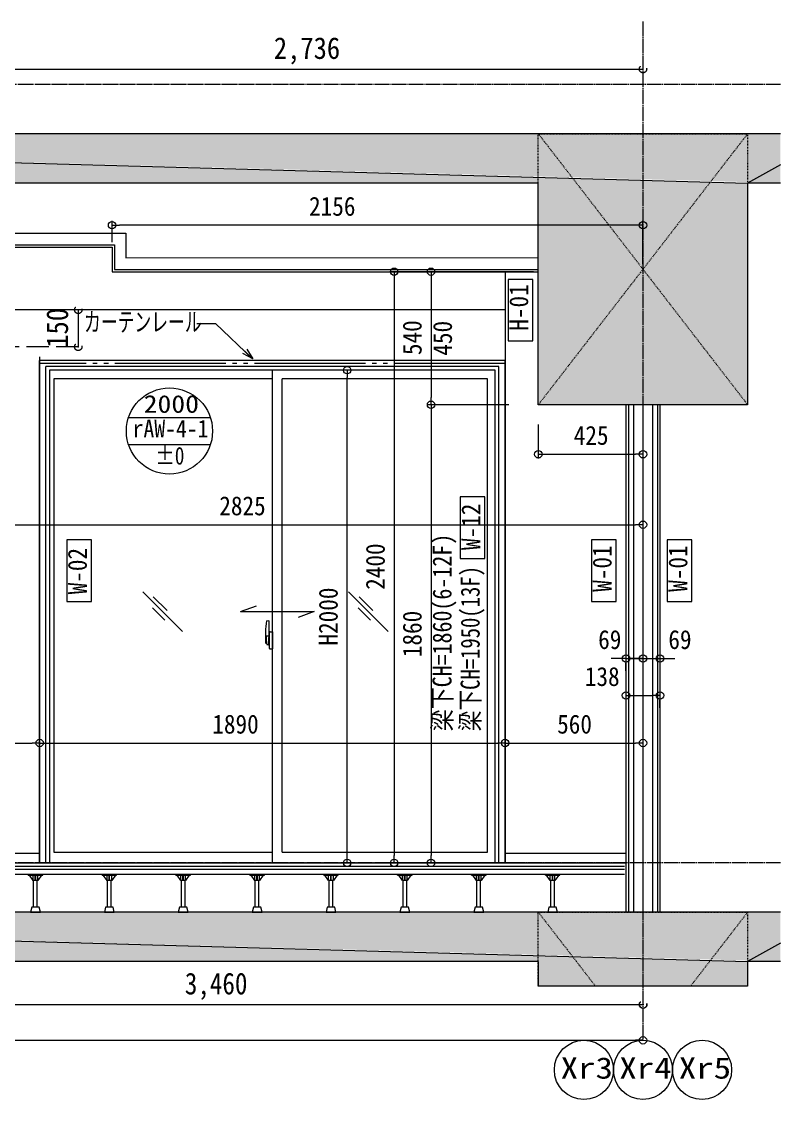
# Model space of a CAD drawing. Units: millimetres at full size, sheet at 1:30. Extents: x -17796 to 21385, y -23279 to 7734.
# Drawn here: x 6967 to 10048, y -17934 to -13558 of the extents above; entities that cross this region are included whole.
import ezdxf
from ezdxf.enums import TextEntityAlignment as Align

# ---------------------------------------------------------------- set-up
doc = ezdxf.new("R2010")
doc.units = ezdxf.units.MM
doc.header["$LTSCALE"] = 30
doc.header["$PDMODE"] = 32
doc.header["$PDSIZE"] = 30
for name, pattern in [('DASHED2', [3, 2, -1]), ('DASHED3', [4, 3, -1]), ('USER14', [18.9, 15, -0.9, 0.6, -0.9, 0.6, -0.9]), ('USER7', [0.2, 0.1, -0.1]), ('USER9', [2.3, 2, -0.1, 0.1, -0.1])]:
    doc.linetypes.add(name, pattern=pattern)
for name, color, linetype, lineweight in [('0-A_RC壁', 21, 'Continuous', 18), ('0-C_0_4P', 4, 'Continuous', 18), ('0-D_破線', 30, 'Continuous', 18), ('0-E_遮音材', 254, 'Continuous', 18), ('0-F_ｶｰﾃﾝﾚｰﾙ', 94, 'Continuous', 18), ('1-0_掃き出しﾏｰｸ', 253, 'USER7', 18), ('1-8_CH表記', 2, 'Continuous', 18), ('1-9_LAYER004', 6, 'Continuous', 18), ('1-B_仕上線(間仕切壁', 4, 'USER7', 18), ('1-F_衛生陶器・住設', 2, 'USER9', 18), ('2-2_', 7, 'Continuous', 18), ('2-A_', 6, 'Continuous', 18), ('3-B_仕上線（タイル・', 7, 'Continuous', 18), ('4-4_', 9, 'Continuous', 18), ('4-5_', 3, 'USER14', 18), ('4-8_', 9, 'Continuous', 18), ('4-B_', 3, 'Continuous', 18), ('6-6_床スリーブ', 4, 'Continuous', 9), ('7-C_B2', 1, 'Continuous', 18), ('E-8_緑点線', 7, 'DASHED2', 9)]:
    doc.layers.add(name, color=color, linetype=linetype, lineweight=lineweight)
doc.styles.add('ＭＳ ゴシック', font='')
doc.styles.get('ＭＳ ゴシック').set_extended_font_data('MS Gothic')

msp = doc.modelspace()

# ---------------------------------------------------------------- linework, layer by layer
at = {"layer": '0-A_RC壁'}
msp.add_line((9490.2, -15113.53), (9490.2, -17173.53), dxfattribs=at)
msp.add_line((9490.2, -15113.53), (9490.2, -17173.53), dxfattribs=at)
at = {"layer": '0-C_0_4P'}
for p, q in [((3815.2, -14473.53), (7334.2, -14473.53)), ((7334.2, -14473.53), (7334.2, -14573.53)), ((7334.2, -14573.53), (9065.2, -14573.53)), ((8930.2, -14573.53), (8930.2, -16973.53)), ((8930.2, -14728.53), (3950.2, -14728.53)), ((7040.2, -14918.53), (7040.2, -16973.53)), ((9421.2, -15113.53), (9421.2, -17173.53)), ((9421.2, -15113.53), (9421.2, -17173.53)), ((9430.7, -15113.53), (9430.7, -17173.53)), ((9430.7, -15113.53), (9430.7, -17173.53)), ((9549.7, -15113.53), (9549.7, -17173.53)), ((9549.7, -15113.53), (9549.7, -17173.53)), ((9559.2, -15113.53), (9559.2, -17173.53)), ((9559.2, -15113.53), (9559.2, -17173.53)), ((3459.2, -16933.53), (7040.2, -16933.53)), ((3459.2, -16973.53), (9421.2, -16973.53)), ((8930.2, -16933.53), (9421.2, -16933.53))]:
    msp.add_line(p, q, dxfattribs=at)
msp.add_lwpolyline([(3815.2, -14464.03), (7343.7, -14464.03), (7343.7, -14564.03), (9065.2, -14564.03)], dxfattribs=at)
at = {"layer": '0-D_破線'}
for p, q in [((9451.7, -15113.53), (9451.7, -17173.53)), ((9451.7, -15113.53), (9451.7, -17173.53)), ((9528.7, -15113.53), (9528.7, -17173.53)), ((9528.7, -15113.53), (9528.7, -17173.53))]:
    msp.add_line(p, q, dxfattribs=at)
for points in [[(3815.2, -14417.03), (7390.7, -14417.03), (7390.7, -14517.01), (9065.18, -14516.53)], [(3815.2, -14464.03), (7343.7, -14464.03), (7343.7, -14564.03), (9065.2, -14563.53)]]:
    msp.add_lwpolyline(points, dxfattribs=at)
at = {"layer": '0-E_遮音材'}
for p, q in [((10048.38, -14139.07), (9915.2, -14213.53)), ((10048.38, -14139.07), (9915.2, -14213.53)), ((10048.38, -14213.53), (9915.2, -14213.53)), ((10048.38, -17299.07), (9915.2, -17373.53)), ((10048.38, -17299.07), (9915.2, -17373.53)), ((10048.38, -17373.53), (9915.2, -17373.53)), ((9915.2, -17473.53), (9065.2, -17473.53))]:
    msp.add_line(p, q, dxfattribs=at)
for points in [[(10048.38, -14013.53), (2760.39, -14013.53), (9915.2, -14213.53)], [(10048.38, -17173.53), (2760.39, -17173.53), (9915.2, -17373.53)]]:
    msp.add_lwpolyline(points, dxfattribs=at)
for points in [[(2760.39, -14013.53), (9065.2, -14213.53), (3815.2, -14213.53)], [(9915.2, -14213.53), (9065.2, -14213.53), (2760.39, -14013.53)], [(2760.39, -14013.53), (10048.38, -14013.53), (10048.38, -14213.53)], [(9065.2, -15113.53), (9915.2, -14213.53), (9915.2, -15113.53)], [(9065.2, -15113.53), (9065.2, -14213.53), (9915.2, -14213.53)], [(9915.2, -17373.53), (2760.39, -17373.53), (2760.39, -17173.53)], [(2760.39, -17173.53), (10048.38, -17173.53), (10048.38, -17373.53)], [(9915.2, -17373.53), (2965.2, -17373.53), (2760.39, -17373.53)], [(9915.2, -17373.53), (3815.2, -17373.53), (2965.2, -17373.53)], [(9915.2, -17373.53), (9065.2, -17373.53), (3815.2, -17373.53)], [(9065.2, -17473.53), (9915.2, -17373.53), (9915.2, -17473.53)], [(9065.2, -17473.53), (9065.2, -17373.53), (9915.2, -17373.53)]]:
    msp.add_solid(points, dxfattribs=at)
at = {"layer": '0-F_ｶｰﾃﾝﾚｰﾙ', "color": 7}
msp.add_line((7905.86, -14927.17), (7873.12, -14896.29), dxfattribs=at)
at = {"layer": '0-F_ｶｰﾃﾝﾚｰﾙ'}
msp.add_lwpolyline([(7677.99, -14784.35), (7754.42, -14784.35), (7905.21, -14926.55)], dxfattribs=at)
at = {"layer": '0-F_ｶｰﾃﾝﾚｰﾙ', "color": 7}
msp.add_lwpolyline([(7881.39, -14887.52), (7905.86, -14927.17), (7864.85, -14905.06)], dxfattribs=at)
at = {"layer": '1-0_掃き出しﾏｰｸ', "color": 7, "linetype": 'Continuous'}
for p, q in [((10048.38, -14013.53), (2760.39, -14013.53)), ((9065.2, -14213.53), (3815.2, -14213.53)), ((10048.38, -14213.53), (9915.2, -14213.53)), ((10048.38, -17173.53), (2760.39, -17173.53)), ((9065.2, -17373.53), (3815.2, -17373.53)), ((9065.2, -17373.53), (9065.2, -17473.53)), ((10048.38, -17373.53), (9915.2, -17373.53)), ((9915.2, -17373.53), (9915.2, -17473.53))]:
    msp.add_line(p, q, dxfattribs=at)
msp.add_lwpolyline([(9915.2, -14213.53), (9915.2, -15113.53), (9065.2, -15113.53), (9065.2, -14213.53)], dxfattribs=at)
at = {"layer": '1-8_CH表記'}
for centre in [(9250.2, -17813.63), (9490.2, -17813.63), (9730.2, -17813.63)]:
    msp.add_circle(centre, 120, dxfattribs=at)
at = {"layer": '1-9_LAYER004'}
for p, q in [((7401.05, -15165.79), (7733.58, -15165.79)), ((7401.05, -15275), (7733.58, -15275))]:
    msp.add_line(p, q, dxfattribs=at)
msp.add_circle((7567.31, -15220.4), 175, dxfattribs=at)
at = {"layer": '1-B_仕上線(間仕切壁'}
for p, q in [((9915.2, -14013.53), (9065.2, -15113.53)), ((9065.2, -14013.53), (9915.2, -15113.53)), ((9065.2, -17173.53), (9297.02, -17473.53)), ((9915.2, -17173.53), (9683.38, -17473.53))]:
    msp.add_line(p, q, dxfattribs=at)
msp.add_lwpolyline([(9065.2, -14013.53), (9915.2, -14013.53), (9915.2, -15113.53), (9065.2, -15113.53)], close=True, dxfattribs=at)
msp.add_lwpolyline([(9065.2, -17473.53), (9065.2, -17173.53), (9915.2, -17173.53), (9915.2, -17473.53)], dxfattribs=at)
at = {"layer": '1-F_衛生陶器・住設'}
for p, q in [((9490.2, -13558.08), (9490.2, -17693.63)), ((10048.38, -13813.53), (2530.25, -13813.53)), ((10048.38, -16973.53), (2530.25, -16973.53))]:
    msp.add_line(p, q, dxfattribs=at)
at = {"layer": '2-2_', "color": 171}
for p, q in [((9045.2, -14573.53), (8612.01, -14573.53)), ((8629.51, -14603.53), (8629.51, -15083.53)), ((8945.94, -15113.53), (8612.01, -15113.53)), ((8945.94, -15113.53), (8612.01, -15113.53)), ((9490.2, -15133.53), (9490.2, -15332.11)), ((8629.51, -15143.53), (8629.51, -16943.53)), ((9065.2, -15193.77), (9065.2, -15332.11)), ((9095.2, -15314.61), (9460.2, -15314.61)), ((9490.2, -16093.53), (9490.2, -16126.03)), ((9490.2, -16093.53), (9490.2, -16126.03)), ((9559.2, -16093.53), (9559.2, -16126.03)), ((9391.2, -16143.53), (9361.2, -16143.53)), ((9421.2, -16143.53), (9490.2, -16143.53)), ((9460.2, -16143.53), (9430.2, -16143.53)), ((9490.2, -16143.53), (9559.2, -16143.53)), ((9520.2, -16143.53), (9550.2, -16143.53)), ((9589.2, -16143.53), (9619.2, -16143.53)), ((9421.2, -16193.53), (9421.2, -16161.03)), ((9421.2, -16243.53), (9421.2, -16276.03)), ((9451.2, -16293.53), (9529.2, -16293.53)), ((9559.2, -16343.53), (9559.2, -16311.03)), ((5870.2, -16486.76), (7010.2, -16486.76)), ((7040.2, -16466.76), (7040.2, -16469.26)), ((7040.2, -16466.76), (7040.2, -16469.26)), ((7070.2, -16486.76), (8900.2, -16486.76)), ((8930.2, -16466.76), (8930.2, -16469.26)), ((8960.2, -16486.76), (9460.2, -16486.76)), ((9490.2, -16466.76), (9490.2, -16469.26)), ((8930.2, -16506.76), (8930.2, -16504.26)), ((8910.2, -16973.53), (8612.01, -16973.53))]:
    msp.add_line(p, q, dxfattribs=at)
at = {"layer": '2-2_'}
for p, q in [((8629.51, -14573.53), (8629.51, -14603.53)), ((8629.51, -15113.53), (8629.51, -15083.53)), ((8629.51, -15113.53), (8629.51, -15143.53)), ((9065.2, -15314.61), (9095.2, -15314.61)), ((9490.2, -15314.61), (9460.2, -15314.61)), ((9421.2, -16143.53), (9391.2, -16143.53)), ((9490.2, -16143.53), (9460.2, -16143.53)), ((9490.2, -16143.53), (9520.2, -16143.53)), ((9559.2, -16143.53), (9589.2, -16143.53)), ((9421.2, -16293.53), (9451.2, -16293.53)), ((9559.2, -16293.53), (9529.2, -16293.53)), ((7040.2, -16486.76), (7010.2, -16486.76)), ((7040.2, -16486.76), (7070.2, -16486.76)), ((8930.2, -16486.76), (8900.2, -16486.76)), ((8930.2, -16486.76), (8960.2, -16486.76)), ((9490.2, -16486.76), (9460.2, -16486.76)), ((8629.51, -16973.53), (8629.51, -16943.53))]:
    msp.add_line(p, q, dxfattribs=at)
for centre in [(8629.51, -14573.53), (8629.51, -15113.53), (8629.51, -15113.53), (9065.2, -15314.61), (9490.2, -15314.61), (9421.2, -16143.53), (9490.2, -16143.53), (9490.2, -16143.53), (9559.2, -16143.53), (9421.2, -16293.53), (9559.2, -16293.53), (7040.2, -16486.76), (7040.2, -16486.76), (8930.2, -16486.76), (8930.2, -16486.76), (9490.2, -16486.76), (8629.51, -16973.53)]:
    msp.add_circle(centre, 15, dxfattribs=at)
at = {"layer": '2-A_'}
for p, q in [((3465.2, -17018.53), (9415.2, -17018.53)), ((7052.8, -17023.53), (7052.8, -17018.53)), ((7352.8, -17023.53), (7352.8, -17018.53)), ((7652.8, -17023.53), (7652.8, -17018.53)), ((7952.8, -17023.53), (7952.8, -17018.53)), ((8252.8, -17023.53), (8252.8, -17018.53)), ((8552.8, -17023.53), (8552.8, -17018.53)), ((8852.8, -17023.53), (8852.8, -17018.53)), ((9152.8, -17023.53), (9152.8, -17018.53)), ((6993.8, -17023.53), (7052.8, -17023.53)), ((7013.8, -17044.53), (7013.8, -17023.53)), ((7015.8, -17152.53), (7015.8, -17044.53)), ((7022.3, -17044.53), (7022.3, -17023.53)), ((7024.3, -17044.53), (7024.3, -17023.53)), ((7030.8, -17152.53), (7030.8, -17044.53)), ((7032.8, -17044.53), (7032.8, -17023.53)), ((7293.8, -17023.53), (7352.8, -17023.53)), ((7313.8, -17044.53), (7313.8, -17023.53)), ((7315.8, -17152.53), (7315.8, -17044.53)), ((7322.3, -17044.53), (7322.3, -17023.53)), ((7324.3, -17044.53), (7324.3, -17023.53)), ((7330.8, -17152.53), (7330.8, -17044.53)), ((7332.8, -17044.53), (7332.8, -17023.53)), ((7593.8, -17023.53), (7652.8, -17023.53)), ((7613.8, -17044.53), (7613.8, -17023.53)), ((7615.8, -17152.53), (7615.8, -17044.53)), ((7622.3, -17044.53), (7622.3, -17023.53)), ((7624.3, -17044.53), (7624.3, -17023.53)), ((7630.8, -17152.53), (7630.8, -17044.53)), ((7632.8, -17044.53), (7632.8, -17023.53)), ((7893.8, -17023.53), (7952.8, -17023.53)), ((7913.8, -17044.53), (7913.8, -17023.53)), ((7915.8, -17152.53), (7915.8, -17044.53)), ((7922.3, -17044.53), (7922.3, -17023.53)), ((7924.3, -17044.53), (7924.3, -17023.53)), ((7930.8, -17152.53), (7930.8, -17044.53)), ((7932.8, -17044.53), (7932.8, -17023.53)), ((8193.8, -17023.53), (8252.8, -17023.53)), ((8213.8, -17044.53), (8213.8, -17023.53)), ((8215.8, -17152.53), (8215.8, -17044.53)), ((8222.3, -17044.53), (8222.3, -17023.53)), ((8224.3, -17044.53), (8224.3, -17023.53)), ((8230.8, -17152.53), (8230.8, -17044.53)), ((8232.8, -17044.53), (8232.8, -17023.53)), ((8493.8, -17023.53), (8552.8, -17023.53)), ((8513.8, -17044.53), (8513.8, -17023.53)), ((8515.8, -17152.53), (8515.8, -17044.53)), ((8522.3, -17044.53), (8522.3, -17023.53)), ((8524.3, -17044.53), (8524.3, -17023.53)), ((8530.8, -17152.53), (8530.8, -17044.53)), ((8532.8, -17044.53), (8532.8, -17023.53)), ((8793.8, -17023.53), (8852.8, -17023.53)), ((8813.8, -17044.53), (8813.8, -17023.53)), ((8815.8, -17152.53), (8815.8, -17044.53)), ((8822.3, -17044.53), (8822.3, -17023.53)), ((8824.3, -17044.53), (8824.3, -17023.53)), ((8830.8, -17152.53), (8830.8, -17044.53)), ((8832.8, -17044.53), (8832.8, -17023.53)), ((9093.8, -17023.53), (9152.8, -17023.53)), ((9113.8, -17044.53), (9113.8, -17023.53)), ((9115.8, -17152.53), (9115.8, -17044.53)), ((9122.3, -17044.53), (9122.3, -17023.53)), ((9124.3, -17044.53), (9124.3, -17023.53)), ((9130.8, -17152.53), (9130.8, -17044.53)), ((9132.8, -17044.53), (9132.8, -17023.53))]:
    msp.add_line(p, q, dxfattribs=at)
for points in [[(6993.8, -17023.53), (6993.8, -17018.53), (7052.8, -17018.53)], [(7293.8, -17023.53), (7293.8, -17018.53), (7352.8, -17018.53)], [(7593.8, -17023.53), (7593.8, -17018.53), (7652.8, -17018.53)], [(7893.8, -17023.53), (7893.8, -17018.53), (7952.8, -17018.53)], [(8193.8, -17023.53), (8193.8, -17018.53), (8252.8, -17018.53)], [(8493.8, -17023.53), (8493.8, -17018.53), (8552.8, -17018.53)], [(8793.8, -17023.53), (8793.8, -17018.53), (8852.8, -17018.53)], [(9093.8, -17023.53), (9093.8, -17018.53), (9152.8, -17018.53)]]:
    msp.add_lwpolyline(points, dxfattribs=at)
for points in [[(6998.8, -17023.53), (7047.8, -17023.53), (7032.8, -17044.53), (7013.8, -17044.53)], [(7298.8, -17023.53), (7347.8, -17023.53), (7332.8, -17044.53), (7313.8, -17044.53)], [(7598.8, -17023.53), (7647.8, -17023.53), (7632.8, -17044.53), (7613.8, -17044.53)], [(7898.8, -17023.53), (7947.8, -17023.53), (7932.8, -17044.53), (7913.8, -17044.53)], [(8198.8, -17023.53), (8247.8, -17023.53), (8232.8, -17044.53), (8213.8, -17044.53)], [(8498.8, -17023.53), (8547.8, -17023.53), (8532.8, -17044.53), (8513.8, -17044.53)], [(8798.8, -17023.53), (8847.8, -17023.53), (8832.8, -17044.53), (8813.8, -17044.53)], [(9098.8, -17023.53), (9147.8, -17023.53), (9132.8, -17044.53), (9113.8, -17044.53)], [(7003.3, -17173.53), (7043.3, -17173.53), (7038.3, -17152.53), (7008.3, -17152.53)], [(7303.3, -17173.53), (7343.3, -17173.53), (7338.3, -17152.53), (7308.3, -17152.53)], [(7603.3, -17173.53), (7643.3, -17173.53), (7638.3, -17152.53), (7608.3, -17152.53)], [(7903.3, -17173.53), (7943.3, -17173.53), (7938.3, -17152.53), (7908.3, -17152.53)], [(8203.3, -17173.53), (8243.3, -17173.53), (8238.3, -17152.53), (8208.3, -17152.53)], [(8503.3, -17173.53), (8543.3, -17173.53), (8538.3, -17152.53), (8508.3, -17152.53)], [(8803.3, -17173.53), (8843.3, -17173.53), (8838.3, -17152.53), (8808.3, -17152.53)], [(9103.3, -17173.53), (9143.3, -17173.53), (9138.3, -17152.53), (9108.3, -17152.53)]]:
    msp.add_lwpolyline(points, close=True, dxfattribs=at)
at = {"layer": '3-B_仕上線（タイル・', "color": 6}
for p, q in [((7334.2, -14453.53), (7334.2, -14367.19)), ((9460.2, -14384.69), (7364.2, -14384.69)), ((9490.2, -14543.53), (9490.2, -14367.19)), ((8990.82, -14573.53), (8462.48, -14573.53)), ((8479.98, -14603.53), (8479.98, -16943.53)), ((8321.49, -14973.53), (8271.34, -14973.53)), ((8288.84, -16943.53), (8288.84, -15003.53)), ((9490.2, -15357.23), (9490.2, -15618.1)), ((6695.2, -15600.6), (9460.2, -15600.6)), ((8321.49, -16973.53), (8271.34, -16973.53)), ((8990.82, -16973.53), (8462.48, -16973.53)), ((9490.2, -17673.63), (9490.2, -17676.13)), ((3420.2, -17693.63), (9460.2, -17693.63))]:
    msp.add_line(p, q, dxfattribs=at)
at = {"layer": '3-B_仕上線（タイル・'}
for p, q in [((7334.2, -14384.69), (7364.2, -14384.69)), ((9490.2, -14384.69), (9460.2, -14384.69)), ((8479.98, -14573.53), (8479.98, -14603.53)), ((8288.84, -14973.53), (8288.84, -15003.53)), ((9490.2, -15600.6), (9460.2, -15600.6)), ((8288.84, -16973.53), (8288.84, -16943.53)), ((8479.98, -16973.53), (8479.98, -16943.53)), ((9490.2, -17693.63), (9460.2, -17693.63))]:
    msp.add_line(p, q, dxfattribs=at)
for centre in [(7334.2, -14384.69), (9490.2, -14384.69), (8479.98, -14573.53), (8288.84, -14973.53), (9490.2, -15600.6), (8288.84, -16973.53), (8479.98, -16973.53), (9490.2, -17693.63)]:
    msp.add_circle(centre, 15, dxfattribs=at)
at = {"layer": '4-4_', "color": 2}
for points in [[(9042.45, -14854.67), (9042.45, -14604.67), (8942.45, -14604.67), (8942.45, -14854.67)], [(8848.31, -15737.17), (8848.31, -15487.17), (8748.31, -15487.17), (8748.31, -15737.17)], [(7250.13, -15912.31), (7250.13, -15662.31), (7150.13, -15662.31), (7150.13, -15912.31)], [(9380.93, -15912.31), (9380.93, -15662.31), (9280.93, -15662.31), (9280.93, -15912.31)], [(9688.79, -15912.31), (9688.79, -15662.31), (9588.79, -15662.31), (9588.79, -15912.31)]]:
    msp.add_lwpolyline(points, close=True, dxfattribs=at)
at = {"layer": '4-5_'}
msp.add_line((8930.2, -14946.03), (7040.2, -14946.03), dxfattribs=at)
at = {"layer": '4-B_'}
for p, q in [((7040.2, -16973.53), (7040.2, -14933.53)), ((8930.2, -14933.53), (7040.2, -14933.53)), ((7065.2, -16973.53), (7065.2, -14958.53)), ((8905.2, -14958.53), (7065.2, -14958.53)), ((8905.2, -16973.53), (8905.2, -14958.53)), ((8930.2, -16973.53), (8930.2, -14933.53)), ((8890.2, -14973.53), (7080.2, -14973.53)), ((7080.2, -14973.53), (7080.2, -16973.53)), ((7985.2, -16973.53), (7985.2, -14973.53)), ((8890.2, -16973.53), (8890.2, -14973.53)), ((7985.2, -15008.53), (7097.2, -15008.53)), ((7097.2, -15008.53), (7097.2, -16929.53)), ((8858.2, -15008.53), (8025.2, -15008.53)), ((8025.2, -16929.53), (8025.2, -15008.53)), ((8858.2, -16929.53), (8858.2, -15008.53)), ((7459.37, -15872.95), (7620.53, -16034.11)), ((8294.87, -15872.95), (8456.03, -16034.11)), ((7501.73, -15893.21), (7557.91, -15949.39)), ((8337.23, -15893.21), (8393.41, -15949.39)), ((7498.05, -15937.41), (7548.7, -15988.07)), ((7855.2, -15953.53), (7920.98, -15929.59)), ((7855.2, -15953.53), (8155.2, -15953.53)), ((8155.2, -15953.53), (8089.42, -15977.47)), ((8333.55, -15937.41), (8384.2, -15988.07)), ((7962.01, -15990.35), (7970.68, -15990.05)), ((7971.2, -15990.54), (7971.2, -16055.73)), ((7957.2, -16035.43), (7957.2, -16079.77)), ((7968.95, -16052.68), (7961.2, -16052.68)), ((7961.2, -16073.88), (7961.2, -16052.68)), ((7971.2, -16054.93), (7971.2, -16066.11)), ((7973.7, -16103.63), (7973.7, -16036.43)), ((7976.7, -16035.32), (7974.7, -16035.43)), ((7976.7, -16035.32), (7985.2, -16035.03)), ((7985.2, -16035.03), (7985.2, -16105.03)), ((7958.16, -16080.77), (7961.87, -16080.9)), ((7961.2, -16073.93), (7961.2, -16073.88)), ((7961.22, -16074.88), (7961.2, -16073.93)), ((7961.21, -16074.67), (7961.2, -16073.93)), ((7968.95, -16088.79), (7965.2, -16088.79)), ((7971.2, -16086.53), (7971.2, -16059.06)), ((7971.2, -16064.88), (7971.2, -16060.18)), ((7971.2, -16080.99), (7971.2, -16070.58)), ((7971.69, -16058.56), (7973.7, -16058.53)), ((7973.7, -16081.53), (7971.69, -16081.49)), ((7976.7, -16104.73), (7974.7, -16104.63)), ((7976.7, -16104.73), (7985.2, -16105.03)), ((7097.2, -16929.53), (7985.2, -16929.53)), ((8025.2, -16929.53), (8858.2, -16929.53))]:
    msp.add_line(p, q, dxfattribs=at)
msp.add_lwpolyline([(7965.2, -16088.79), (7964.76, -16088.18), (7964.55, -16087.85)], dxfattribs=at)
for centre, radius, start, end in [((8222.2, -16036.25), 265, 170.20654, 179.82143), ((7962.04, -15991.35), 1, 92, 170.20654), ((7970.7, -15990.54), 0.5, 0, 92), ((7968.95, -16054.93), 2.25, 0, 90), ((7974.7, -16036.43), 1, 90, 180), ((7958.2, -16079.77), 1, 180, 268), ((7987.35, -16075.09), 26.14, 179.5362, 192.85144), ((7987.35, -16075.09), 26.14, 192.85144, 209.23122), ((7968.95, -16086.54), 2.25, 270, 0), ((7971.7, -16059.06), 0.5, 91, 180), ((7971.7, -16080.99), 0.5, 180, 269.00002), ((7974.7, -16103.63), 1, 180, 270)]:
    msp.add_arc(centre, radius, start, end, dxfattribs=at)
at = {"layer": '6-6_床スリーブ', "color": 5}
msp.add_line((6030.71, -17548.52), (9491.19, -17548.52), dxfattribs=at)
at = {"layer": '7-C_B2'}
for p, q in [((3465.2, -16986.53), (9415.2, -16986.53)), ((3465.2, -16998.53), (9415.2, -16998.53))]:
    msp.add_line(p, q, dxfattribs=at)
at = {"layer": 'E-8_緑点線', "color": 5, "linetype": 'Continuous'}
for p, q in [((6754.69, -13751.16), (9490.2, -13751.16)), ((7196.97, -14728.53), (7196.97, -14878.53))]:
    msp.add_line(p, q, dxfattribs=at)
at = {"layer": 'E-8_緑点線', "color": 5, "linetype": 'DASHED3'}
msp.add_line((7196.97, -14878.53), (6904.69, -14878.53), dxfattribs=at)
at = {"layer": 'E-8_緑点線', "color": 5}
for p in [(9490.2, -13751.16), (7196.97, -14728.53), (7196.97, -14878.53), (9490.2, -17548.52), (9490.2, -17548.52), (9490.2, -17548.52), (9490.3, -17548.52), (9491.19, -17548.52)]:
    msp.add_point(p, dxfattribs=at)

# ---------------------------------------------------------------- texts
at = {"layer": '0-F_ｶｰﾃﾝﾚｰﾙ', "style": 'ＭＳ ゴシック', "width": 0.65}
msp.add_text('カーテンレール', height=76.98, dxfattribs=at).set_placement((7220.31, -14839.03), align=Align.BOTTOM_LEFT)
at = {"layer": '1-8_CH表記', "style": 'ＭＳ ゴシック', "width": 1.2}
for s, p in [('Xr3', (9155.91, -17875.28)), ('Xr4', (9394.2, -17875.28)), ('Xr5', (9635.91, -17875.28))]:
    msp.add_text(s, height=86.66, dxfattribs=at).set_placement(p, align=Align.BOTTOM_LEFT)
at = {"layer": '1-9_LAYER004', "style": 'ＭＳ ゴシック'}
for s, width, p in [('2000', 1.15, (7462.56, -15167.92)), ('rAW-4-1', 0.9, (7417.76, -15267.92)), ('±0', 0.8, (7510.73, -15377.92))]:
    msp.add_text(s, height=71.84, dxfattribs=dict(at, width=width)).set_placement(p, align=Align.BOTTOM_LEFT)
at = {"layer": '2-2_', "color": 9, "style": 'ＭＳ ゴシック', "width": 0.9}
for s, p in [('540', (8614.32, -14912.1)), ('1860', (8614.32, -16138.38))]:
    msp.add_text(s, height=76.98, rotation=90, dxfattribs=at).set_placement(p, align=Align.BOTTOM_LEFT)
for s, p in [('425', (9209.13, -15299.42)), ('69', (9308.25, -16128.33)), ('69', (9593.12, -16128.33)), ('138', (9254.08, -16278.33)), ('1890', (7741.32, -16471.57)), ('560', (9141.63, -16471.57))]:
    msp.add_text(s, height=76.98, dxfattribs=at).set_placement(p, align=Align.BOTTOM_LEFT)
at = {"layer": '3-B_仕上線（タイル・', "color": 9, "style": 'ＭＳ ゴシック', "width": 0.9}
for s, p in [('2156', (8134.18, -14369.49)), ('2825', (7769.68, -15585.41))]:
    msp.add_text(s, height=76.98, dxfattribs=at).set_placement(p, align=Align.BOTTOM_LEFT)
for s, p in [('2400', (8464.78, -15864.96)), ('H2000', (8273.64, -16091.24))]:
    msp.add_text(s, height=76.98, rotation=90, dxfattribs=at).set_placement(p, align=Align.BOTTOM_LEFT)
at = {"layer": '4-4_', "color": 2, "style": 'ＭＳ ゴシック', "width": 0.9}
for s, p in [('H-01', (9047.25, -14813.1)), ('W-12', (8853.11, -15703.6)), ('W-02', (7254.93, -15883.31)), ('W-01', (9385.73, -15873.02)), ('W-01', (9693.59, -15873.02))]:
    msp.add_text(s, height=76.97, rotation=90, dxfattribs=at).set_placement(p, align=Align.BOTTOM_LEFT)
at = {"layer": '4-8_', "style": 'ＭＳ ゴシック'}
for s, height, width, p in [('450', 76.98, 0.9, (8737.57, -14914.46)), ('梁下CH=1860(6-12F)', 76.97, 0.85, (8735.75, -16439.06)), ('梁下CH=1950(13F)', 76.97, 0.8, (8849.95, -16439.06))]:
    msp.add_text(s, height=height, rotation=90, dxfattribs=dict(at, width=width)).set_placement(p, align=Align.BOTTOM_LEFT)
at = {"layer": 'E-8_緑点線', "color": 5, "style": 'ＭＳ ゴシック'}
for s, width, p in [('2,736', 0.9, (7991.2, -13736.16)), ('3,460', 0.85, (7629.7, -17533.52))]:
    msp.add_text(s, height=87.98, dxfattribs=dict(at, width=width)).set_placement(p, align=Align.BOTTOM_LEFT)
at = {"layer": 'E-8_緑点線', "color": 5, "style": 'ＭＳ ゴシック', "width": 0.9}
msp.add_text('150', height=87.98, rotation=90, dxfattribs=at).set_placement((7181.97, -14882.28), align=Align.BOTTOM_LEFT)

doc.saveas('drawing.dxf')
